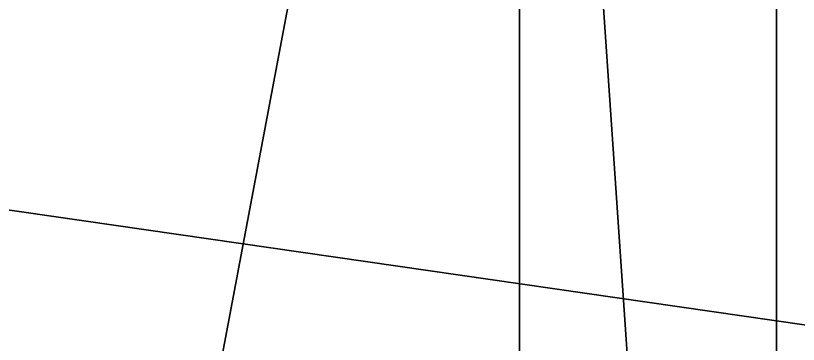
# Model space of a CAD drawing. Header units: millimetres. Extents: x -18 to 4450, y -985 to 970.
# Drawn here: x 3541.61 to 3564.64, y -310.73 to -301.04 of the extents above; entities that cross this region are included whole.
import ezdxf

# ---------------------------------------------------------------- set-up
doc = ezdxf.new("R2010")
doc.units = ezdxf.units.MM
for name, color, linetype in [('body__rear_spare_carrier_lower_hinge_plate', 9, 'CONTINUOUS'), ('body__rear_spare_carrier_upper_hinge_plate', 9, 'CONTINUOUS'), ('body__rear_spare_tire', 250, 'CONTINUOUS')]:
    doc.layers.add(name, color=color, linetype=linetype)

msp = doc.modelspace()

# ---------------------------------------------------------------- linework, layer by layer
at = {"layer": 'body__rear_spare_carrier_lower_hinge_plate'}
for points in [[(3535.559893, -375.440001, 847.99999), (3556.440115, -375.440001, 847.99999), (3556.440115, -264.560014, 847.99999)], [(3535.559893, -375.440001, 847.99999), (3556.440115, -264.560014, 847.99999), (3535.559893, -264.560014, 847.99999)], [(3535.559893, -375.440001, 759.99999), (3535.559893, -264.560014, 759.99999), (3556.440115, -264.560014, 759.99999)], [(3535.559893, -375.440001, 759.99999), (3556.440115, -264.560014, 759.99999), (3556.440115, -375.440001, 759.99999)], [(3563.999891, -375.440001, 767.560005), (3556.440115, -375.440001, 759.99999), (3556.440115, -264.560014, 759.99999)], [(3563.999891, -375.440001, 767.560005), (3556.440115, -264.560014, 759.99999), (3563.999891, -264.560014, 767.560005)], [(3563.999891, -375.440001, 840.439975), (3556.440115, -375.440001, 847.99999), (3556.440115, -264.560014, 847.99999)], [(3563.999891, -375.440001, 840.439975), (3556.440115, -264.560014, 847.99999), (3563.999891, -264.560014, 840.439975)], [(3563.999891, -375.440001, 767.560005), (3563.999891, -264.560014, 767.560005), (3563.999891, -264.560014, 840.439975)], [(3563.999891, -375.440001, 767.560005), (3563.999891, -264.560014, 840.439975), (3563.999891, -375.440001, 840.439975)]]:
    msp.add_3dface(points, dxfattribs=at)
at = {"layer": 'body__rear_spare_carrier_upper_hinge_plate'}
for points in [[(3535.559893, -375.440001, 1175.999999), (3556.440115, -375.440001, 1175.999999), (3556.440115, -264.560014, 1175.999999)], [(3535.559893, -375.440001, 1175.999999), (3556.440115, -264.560014, 1175.999999), (3535.559893, -264.560014, 1175.999999)], [(3535.559893, -375.440001, 1088.000059), (3535.559893, -264.560014, 1088.000059), (3556.440115, -264.560014, 1088.000059)], [(3535.559893, -375.440001, 1088.000059), (3556.440115, -264.560014, 1088.000059), (3556.440115, -375.440001, 1088.000059)], [(3563.999891, -375.440001, 1095.559955), (3556.440115, -375.440001, 1088.000059), (3556.440115, -264.560014, 1088.000059)], [(3563.999891, -375.440001, 1095.559955), (3556.440115, -264.560014, 1088.000059), (3563.999891, -264.560014, 1095.559955)], [(3563.999891, -375.440001, 1168.439984), (3556.440115, -375.440001, 1175.999999), (3556.440115, -264.560014, 1175.999999)], [(3563.999891, -375.440001, 1168.439984), (3556.440115, -264.560014, 1175.999999), (3563.999891, -264.560014, 1168.439984)], [(3563.999891, -375.440001, 1095.559955), (3563.999891, -264.560014, 1095.559955), (3563.999891, -264.560014, 1168.439984)], [(3563.999891, -375.440001, 1095.559955), (3563.999891, -264.560014, 1168.439984), (3563.999891, -375.440001, 1168.439984)]]:
    msp.add_3dface(points, dxfattribs=at)
at = {"layer": 'body__rear_spare_tire'}
for points in [[(3490.00001, -299.329072, 1220.005274), (3720.000029, -299.329072, 1220.005274), (3720.000029, -332.59663, 1157.765985)], [(3490.00001, -299.329072, 1220.005274), (3720.000029, -332.59663, 1157.765985), (3490.00001, -332.59663, 1157.765985)], [(3490.00001, -332.59663, 882.233977), (3720.000029, -332.59663, 882.233977), (3720.000029, -299.329072, 819.994688)], [(3490.00001, -332.59663, 882.233977), (3720.000029, -299.329072, 819.994688), (3490.00001, -299.329072, 819.994688)]]:
    msp.add_3dface(points, dxfattribs=at)

doc.saveas('drawing.dxf')
